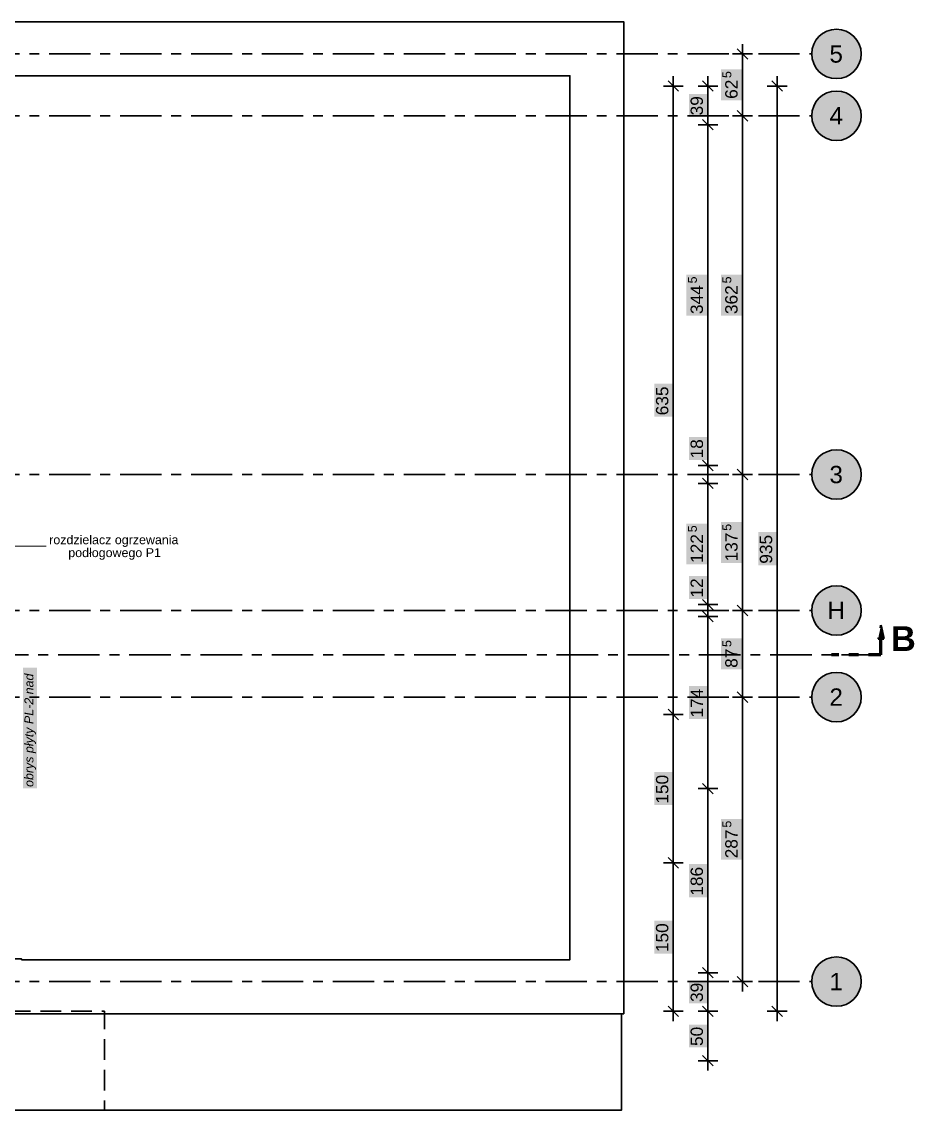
# Model space of a CAD drawing. Header units: metres. Extents: x -5.4 to 21.6, y -4.3 to 13.3.
# Drawn here: x 12.61 to 21.64, y -1.3 to 9.7 of the extents above; entities that cross this region are included whole.
import ezdxf

# ---------------------------------------------------------------- set-up
doc = ezdxf.new("R2010")
doc.units = ezdxf.units.M
for name, pattern in [('KRESKOWA', [5.25, 4.2, -1.05]), ('PUNKTOWA', [10.5, 8.4, -1.05, 0, -1.05]), ('PUNKTOWA_KROTKA', [6.3, 4.2, -1.05, 0, -1.05])]:
    doc.linetypes.add(name, pattern=pattern)
for name, color, linetype, lineweight in [('A-MASKA', 7, 'Continuous', 18), ('A-NAD-CIECIEM', 8, 'KRESKOWA', 25), ('A-OPISY', 2, 'Continuous', 25), ('A-OSIE', 1, 'PUNKTOWA', 25), ('A-PRZEKROJE', 1, 'PUNKTOWA_KROTKA', 50), ('A-WIDOK', 7, 'Continuous', 25), ('A-WYMIARY', 1, 'Continuous', 25)]:
    doc.layers.add(name, color=color, linetype=linetype, lineweight=lineweight)
doc.styles.add('PL_ARIAL', font='arial.ttf')
doc.styles.add('PL_ARIAL_B', font='arialbd.ttf')
doc.styles.add('PL_ARIAL_I', font='ariali.ttf')

msp = doc.modelspace()

# ---------------------------------------------------------------- hatches: boundary and pattern name
at = {"layer": 'A-MASKA', "true_color": 0xffffff}
for points in [[(19.892, 8.906), (19.892, 9.219), (19.682, 9.219), (19.682, 8.906)], [(19.543, 8.739), (19.543, 8.971), (19.36, 8.971), (19.36, 8.739)], [(19.543, 6.731), (19.543, 7.144), (19.332, 7.144), (19.332, 6.731)], [(19.892, 6.731), (19.892, 7.144), (19.682, 7.144), (19.682, 6.731)], [(19.192, 5.708), (19.192, 6.042), (19.01, 6.042), (19.01, 5.708)], [(19.543, 5.272), (19.543, 5.504), (19.36, 5.504), (19.36, 5.272)], [(19.543, 4.216), (19.543, 4.629), (19.332, 4.629), (19.332, 4.216)], [(19.892, 4.231), (19.892, 4.644), (19.682, 4.644), (19.682, 4.231)], [(20.242, 4.208), (20.242, 4.542), (20.06, 4.542), (20.06, 4.208)], [(19.543, 3.866), (19.543, 4.099), (19.36, 4.099), (19.36, 3.866)], [(19.892, 3.156), (19.892, 3.469), (19.682, 3.469), (19.682, 3.156)], [(12.765, 1.952), (12.765, 3.174), (12.625, 3.174), (12.625, 1.952)], [(19.543, 2.653), (19.543, 2.987), (19.36, 2.987), (19.36, 2.653)], [(19.192, 1.783), (19.192, 2.117), (19.01, 2.117), (19.01, 1.783)], [(19.892, 1.231), (19.892, 1.644), (19.682, 1.644), (19.682, 1.231)], [(19.543, 0.853), (19.543, 1.187), (19.36, 1.187), (19.36, 0.853)], [(19.192, 0.283), (19.192, 0.617), (19.01, 0.617), (19.01, 0.283)], [(19.543, -0.221), (19.543, 0.011), (19.36, 0.011), (19.36, -0.221)], [(19.543, -0.666), (19.543, -0.434), (19.36, -0.434), (19.36, -0.666)]]:
    msp.add_hatch(color=7, dxfattribs=at).paths.add_polyline_path(points)
at = {"layer": 'A-OSIE', "true_color": 0xffffff}
for points in [[(21.1, 9.375), (21.098, 9.408), (21.091, 9.44), (21.081, 9.471), (21.067, 9.5), (21.048, 9.527), (21.027, 9.552), (21.002, 9.573), (20.975, 9.592), (20.946, 9.606), (20.915, 9.616), (20.883, 9.623), (20.85, 9.625), (20.817, 9.623), (20.785, 9.616), (20.754, 9.606), (20.725, 9.592), (20.698, 9.573), (20.673, 9.552), (20.652, 9.527), (20.633, 9.5), (20.619, 9.471), (20.609, 9.44), (20.602, 9.408), (20.6, 9.375), (20.602, 9.342), (20.609, 9.31), (20.619, 9.279), (20.633, 9.25), (20.652, 9.223), (20.673, 9.198), (20.698, 9.177), (20.725, 9.158), (20.754, 9.144), (20.785, 9.134), (20.817, 9.127), (20.85, 9.125), (20.883, 9.127), (20.915, 9.134), (20.946, 9.144), (20.975, 9.158), (21.002, 9.177), (21.027, 9.198), (21.048, 9.223), (21.067, 9.25), (21.081, 9.279), (21.091, 9.31), (21.098, 9.342)], [(21.1, 8.75), (21.098, 8.783), (21.091, 8.815), (21.081, 8.846), (21.067, 8.875), (21.048, 8.902), (21.027, 8.927), (21.002, 8.948), (20.975, 8.967), (20.946, 8.981), (20.915, 8.991), (20.883, 8.998), (20.85, 9), (20.817, 8.998), (20.785, 8.991), (20.754, 8.981), (20.725, 8.967), (20.698, 8.948), (20.673, 8.927), (20.652, 8.902), (20.633, 8.875), (20.619, 8.846), (20.609, 8.815), (20.602, 8.783), (20.6, 8.75), (20.602, 8.717), (20.609, 8.685), (20.619, 8.654), (20.633, 8.625), (20.652, 8.598), (20.673, 8.573), (20.698, 8.552), (20.725, 8.533), (20.754, 8.519), (20.785, 8.509), (20.817, 8.502), (20.85, 8.5), (20.883, 8.502), (20.915, 8.509), (20.946, 8.519), (20.975, 8.533), (21.002, 8.552), (21.027, 8.573), (21.048, 8.598), (21.067, 8.625), (21.081, 8.654), (21.091, 8.685), (21.098, 8.717)], [(21.1, 5.125), (21.098, 5.158), (21.091, 5.19), (21.081, 5.221), (21.067, 5.25), (21.048, 5.277), (21.027, 5.302), (21.002, 5.323), (20.975, 5.342), (20.946, 5.356), (20.915, 5.366), (20.883, 5.373), (20.85, 5.375), (20.817, 5.373), (20.785, 5.366), (20.754, 5.356), (20.725, 5.342), (20.698, 5.323), (20.673, 5.302), (20.652, 5.277), (20.633, 5.25), (20.619, 5.221), (20.609, 5.19), (20.602, 5.158), (20.6, 5.125), (20.602, 5.092), (20.609, 5.06), (20.619, 5.029), (20.633, 5), (20.652, 4.973), (20.673, 4.948), (20.698, 4.927), (20.725, 4.908), (20.754, 4.894), (20.785, 4.884), (20.817, 4.877), (20.85, 4.875), (20.883, 4.877), (20.915, 4.884), (20.946, 4.894), (20.975, 4.908), (21.002, 4.927), (21.027, 4.948), (21.048, 4.973), (21.067, 5), (21.081, 5.029), (21.091, 5.06), (21.098, 5.092)], [(21.1, 3.75), (21.098, 3.783), (21.091, 3.815), (21.081, 3.846), (21.067, 3.875), (21.048, 3.902), (21.027, 3.927), (21.002, 3.948), (20.975, 3.967), (20.946, 3.981), (20.915, 3.991), (20.883, 3.998), (20.85, 4), (20.817, 3.998), (20.785, 3.991), (20.754, 3.981), (20.725, 3.967), (20.698, 3.948), (20.673, 3.927), (20.652, 3.902), (20.633, 3.875), (20.619, 3.846), (20.609, 3.815), (20.602, 3.783), (20.6, 3.75), (20.602, 3.717), (20.609, 3.685), (20.619, 3.654), (20.633, 3.625), (20.652, 3.598), (20.673, 3.573), (20.698, 3.552), (20.725, 3.533), (20.754, 3.519), (20.785, 3.509), (20.817, 3.502), (20.85, 3.5), (20.883, 3.502), (20.915, 3.509), (20.946, 3.519), (20.975, 3.533), (21.002, 3.552), (21.027, 3.573), (21.048, 3.598), (21.067, 3.625), (21.081, 3.654), (21.091, 3.685), (21.098, 3.717)], [(21.1, 2.875), (21.098, 2.908), (21.091, 2.94), (21.081, 2.971), (21.067, 3), (21.048, 3.027), (21.027, 3.052), (21.002, 3.073), (20.975, 3.092), (20.946, 3.106), (20.915, 3.116), (20.883, 3.123), (20.85, 3.125), (20.817, 3.123), (20.785, 3.116), (20.754, 3.106), (20.725, 3.092), (20.698, 3.073), (20.673, 3.052), (20.652, 3.027), (20.633, 3), (20.619, 2.971), (20.609, 2.94), (20.602, 2.908), (20.6, 2.875), (20.602, 2.842), (20.609, 2.81), (20.619, 2.779), (20.633, 2.75), (20.652, 2.723), (20.673, 2.698), (20.698, 2.677), (20.725, 2.658), (20.754, 2.644), (20.785, 2.634), (20.817, 2.627), (20.85, 2.625), (20.883, 2.627), (20.915, 2.634), (20.946, 2.644), (20.975, 2.658), (21.002, 2.677), (21.027, 2.698), (21.048, 2.723), (21.067, 2.75), (21.081, 2.779), (21.091, 2.81), (21.098, 2.842)], [(21.1, 0), (21.098, 0.033), (21.091, 0.065), (21.081, 0.096), (21.067, 0.125), (21.048, 0.152), (21.027, 0.177), (21.002, 0.198), (20.975, 0.217), (20.946, 0.231), (20.915, 0.241), (20.883, 0.248), (20.85, 0.25), (20.817, 0.248), (20.785, 0.241), (20.754, 0.231), (20.725, 0.217), (20.698, 0.198), (20.673, 0.177), (20.652, 0.152), (20.633, 0.125), (20.619, 0.096), (20.609, 0.065), (20.602, 0.033), (20.6, 0), (20.602, -0.033), (20.609, -0.065), (20.619, -0.096), (20.633, -0.125), (20.652, -0.152), (20.673, -0.177), (20.698, -0.198), (20.725, -0.217), (20.754, -0.231), (20.785, -0.241), (20.817, -0.248), (20.85, -0.25), (20.883, -0.248), (20.915, -0.241), (20.946, -0.231), (20.975, -0.217), (21.002, -0.198), (21.027, -0.177), (21.048, -0.152), (21.067, -0.125), (21.081, -0.096), (21.091, -0.065), (21.098, -0.033)]]:
    msp.add_hatch(color=7, dxfattribs=at).paths.add_polyline_path(points)
at = {"layer": 'A-PRZEKROJE', "true_color": 0x000000}
msp.add_hatch(color=7, dxfattribs=at).paths.add_polyline_path([(21.3, 3.601), (21.329, 3.464), (21.271, 3.464)])

# ---------------------------------------------------------------- linework, layer by layer
at = {"layer": 'A-NAD-CIECIEM', "linetype": 'KRESKOWA', "lineweight": 35, "ltscale": 0.05, "flags": 128}
msp.add_lwpolyline([(11.271, -0.32), (12.32, -0.32), (12.32, -0.3), (13.45, -0.3), (13.45, -1.3), (11.271, -1.3)], dxfattribs=at)
at = {"layer": 'A-OPISY', "lineweight": 18, "ltscale": 0.05}
msp.add_lwpolyline([(11.82, 4.4), (12.86, 4.4)], dxfattribs=at)
at = {"layer": 'A-OSIE', "linetype": 'PUNKTOWA', "lineweight": 35, "ltscale": 0.049651, "flags": 128}
for points in [[(-4.32, 9.375), (20.6, 9.375)], [(-4.32, 8.75), (20.6, 8.75)], [(-4.32, 5.125), (20.6, 5.125)], [(-4.32, 3.75), (20.6, 3.75)], [(-4.32, 2.875), (20.6, 2.875)], [(-4.32, 0), (20.6, 0)]]:
    msp.add_lwpolyline(points, dxfattribs=at)
at = {"layer": 'A-OSIE', "linetype": 'Continuous', "lineweight": 35, "ltscale": 0.05}
for centre in [(20.85, 9.375), (20.85, 8.75), (20.85, 5.125), (20.85, 3.75), (20.85, 2.875), (20.85, 0)]:
    msp.add_circle(centre, 0.25, dxfattribs=at)
at = {"layer": 'A-PRZEKROJE', "lineweight": 50, "ltscale": 0.05, "flags": 128}
msp.add_lwpolyline([(21.3, 3.601), (21.329, 3.464), (21.271, 3.464)], close=True, dxfattribs=at)
at = {"layer": 'A-PRZEKROJE', "linetype": 'Continuous', "lineweight": 70, "ltscale": 0.05, "flags": 128}
msp.add_lwpolyline([(21.3, 3.301), (21.3, 3.476)], dxfattribs=at)
at = {"layer": 'A-PRZEKROJE', "linetype": 'PUNKTOWA', "lineweight": 35, "ltscale": 0.05, "flags": 128}
msp.add_lwpolyline([(-5.02, 3.301), (21.3, 3.301)], dxfattribs=at)
at = {"layer": 'A-PRZEKROJE', "linetype": 'PUNKTOWA_KROTKA', "lineweight": 70, "ltscale": 0.03, "flags": 128}
msp.add_lwpolyline([(21.3, 3.301), (20.8, 3.301)], dxfattribs=at)
at = {"layer": 'A-WIDOK', "lineweight": 35, "ltscale": 0.05}
for points in [[(11.675, 9.05), (11.675, 9.7), (18.7, 9.7), (18.7, -0.325), (12.065, -0.325), (12.065, -0.3)], [(12.3, 0.355), (12.33, 0.355), (12.33, 0.23), (12.61, 0.23), (12.61, 0.22), (18.155, 0.22), (18.155, 9.155), (12.23, 9.155), (12.23, 9.08), (12.33, 9.08), (12.33, 8.795), (12.3, 8.795)], [(18.675, -0.326), (18.675, -1.3), (12.6, -1.3), (11.271, -1.3)]]:
    msp.add_lwpolyline(points, dxfattribs=at)
at = {"layer": 'A-WYMIARY', "lineweight": 35, "ltscale": 0.05}
for points in [[(19.9, -0.1), (19.9, 9.475)], [(19.8, 9.375), (20, 9.375)], [(19.953, 9.322), (19.847, 9.428)], [(19.2, -0.4), (19.2, 9.15)], [(19.55, -0.9), (19.55, 9.15)], [(20.25, -0.4), (20.25, 9.15)], [(19.1, 9.05), (19.3, 9.05)], [(19.253, 8.997), (19.147, 9.103)], [(19.45, 9.05), (19.65, 9.05)], [(19.603, 8.997), (19.497, 9.103)], [(20.15, 9.05), (20.35, 9.05)], [(20.303, 8.997), (20.197, 9.103)], [(19.953, 8.697), (19.847, 8.803)], [(19.603, 8.607), (19.497, 8.713)], [(19.8, 8.75), (20, 8.75)], [(19.45, 8.66), (19.65, 8.66)], [(19.45, 5.215), (19.65, 5.215)], [(19.603, 5.162), (19.497, 5.268)], [(19.953, 5.072), (19.847, 5.178)], [(19.603, 4.982), (19.497, 5.088)], [(19.8, 5.125), (20, 5.125)], [(19.45, 5.035), (19.65, 5.035)], [(19.603, 3.757), (19.497, 3.863)], [(19.45, 3.81), (19.65, 3.81)], [(19.603, 3.637), (19.497, 3.743)], [(19.8, 3.75), (20, 3.75)], [(19.953, 3.697), (19.847, 3.803)], [(19.45, 3.69), (19.65, 3.69)], [(19.8, 2.875), (20, 2.875)], [(19.953, 2.822), (19.847, 2.928)], [(19.253, 2.647), (19.147, 2.753)], [(19.1, 2.7), (19.3, 2.7)], [(19.603, 1.897), (19.497, 2.003)], [(19.45, 1.95), (19.65, 1.95)], [(19.253, 1.147), (19.147, 1.253)], [(19.1, 1.2), (19.3, 1.2)], [(19.603, 0.037), (19.497, 0.143)], [(19.45, 0.09), (19.65, 0.09)], [(19.8, 0), (20, 0)], [(19.953, -0.053), (19.847, 0.053)], [(19.1, -0.3), (19.3, -0.3)], [(19.253, -0.353), (19.147, -0.247)], [(19.45, -0.3), (19.65, -0.3)], [(19.603, -0.353), (19.497, -0.247)], [(20.15, -0.3), (20.35, -0.3)], [(20.303, -0.353), (20.197, -0.247)], [(19.603, -0.853), (19.497, -0.747)], [(19.45, -0.8), (19.65, -0.8)]]:
    msp.add_lwpolyline(points, dxfattribs=at)

# ---------------------------------------------------------------- texts
at = {"layer": 'A-OPISY', "style": 'PL_ARIAL'}
for s, p in [('rozdzielacz ogrzewania', (12.89, 4.42)), ('podłogowego P1', (13.083, 4.29))]:
    msp.add_text(s, height=0.09, dxfattribs=at).set_placement(p)
at = {"layer": 'A-OPISY', "style": 'PL_ARIAL_I'}
msp.add_text('obrys płyty PL-2 nad', height=0.09, rotation=90, dxfattribs=at).set_placement((12.73, 1.967))
at = {"layer": 'A-OSIE', "style": 'PL_ARIAL'}
for s, p in [('5', (20.779, 9.287)), ('4', (20.779, 8.662)), ('3', (20.779, 5.037)), ('H', (20.758, 3.663)), ('2', (20.779, 2.788)), ('1', (20.779, -0.088))]:
    msp.add_text(s, height=0.175, dxfattribs=at).set_placement(p)
at = {"layer": 'A-PRZEKROJE', "style": 'PL_ARIAL_B'}
msp.add_text('B', height=0.25, dxfattribs=at).set_placement((21.4, 3.341))
at = {"layer": 'A-WYMIARY', "style": 'PL_ARIAL'}
for s, height, p in [('5', 0.09, (19.787, 9.131)), ('62', 0.125, (19.85, 8.921)), ('39', 0.125, (19.5, 8.754)), ('5', 0.09, (19.438, 7.056)), ('5', 0.09, (19.787, 7.056)), ('344', 0.125, (19.5, 6.746)), ('362', 0.125, (19.85, 6.746)), ('635', 0.125, (19.15, 5.723)), ('18', 0.125, (19.5, 5.287)), ('5', 0.09, (19.787, 4.556)), ('5', 0.09, (19.438, 4.541)), ('122', 0.125, (19.5, 4.231)), ('137', 0.125, (19.85, 4.246)), ('935', 0.125, (20.2, 4.223)), ('12', 0.125, (19.5, 3.881)), ('5', 0.09, (19.787, 3.381)), ('87', 0.125, (19.85, 3.171)), ('174', 0.125, (19.5, 2.668)), ('150', 0.125, (19.15, 1.798)), ('5', 0.09, (19.787, 1.556)), ('287', 0.125, (19.85, 1.246)), ('186', 0.125, (19.5, 0.868)), ('150', 0.125, (19.15, 0.298)), ('39', 0.125, (19.5, -0.206)), ('50', 0.125, (19.5, -0.651))]:
    msp.add_text(s, height=height, rotation=90, dxfattribs=at).set_placement(p)

doc.saveas('drawing.dxf')
